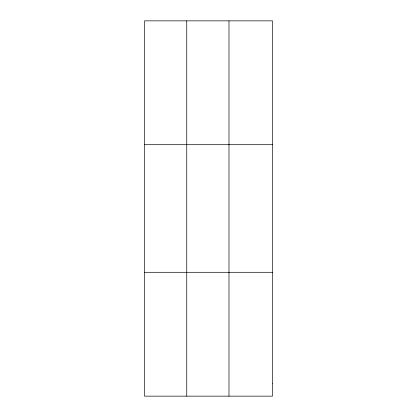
<?xml version="1.0" encoding="UTF-8"?>
<svg xmlns="http://www.w3.org/2000/svg" width="417" height="417" viewBox="0 0 417 417"><rect width="100%" height="100%" fill="white"/><g stroke="black" fill="none" stroke-linecap="round" stroke-linejoin="round"><path stroke-width="0.63" d="M186.743 20.85L186.743 396.15M228.98 20.85L228.98 396.15M144.506 144.699L272.494 144.699M144.506 272.301L272.494 272.301M272.494 383.765L272.494 396.15L144.506 396.15L144.506 20.85L272.494 20.85L272.494 383.765"/></g></svg>
